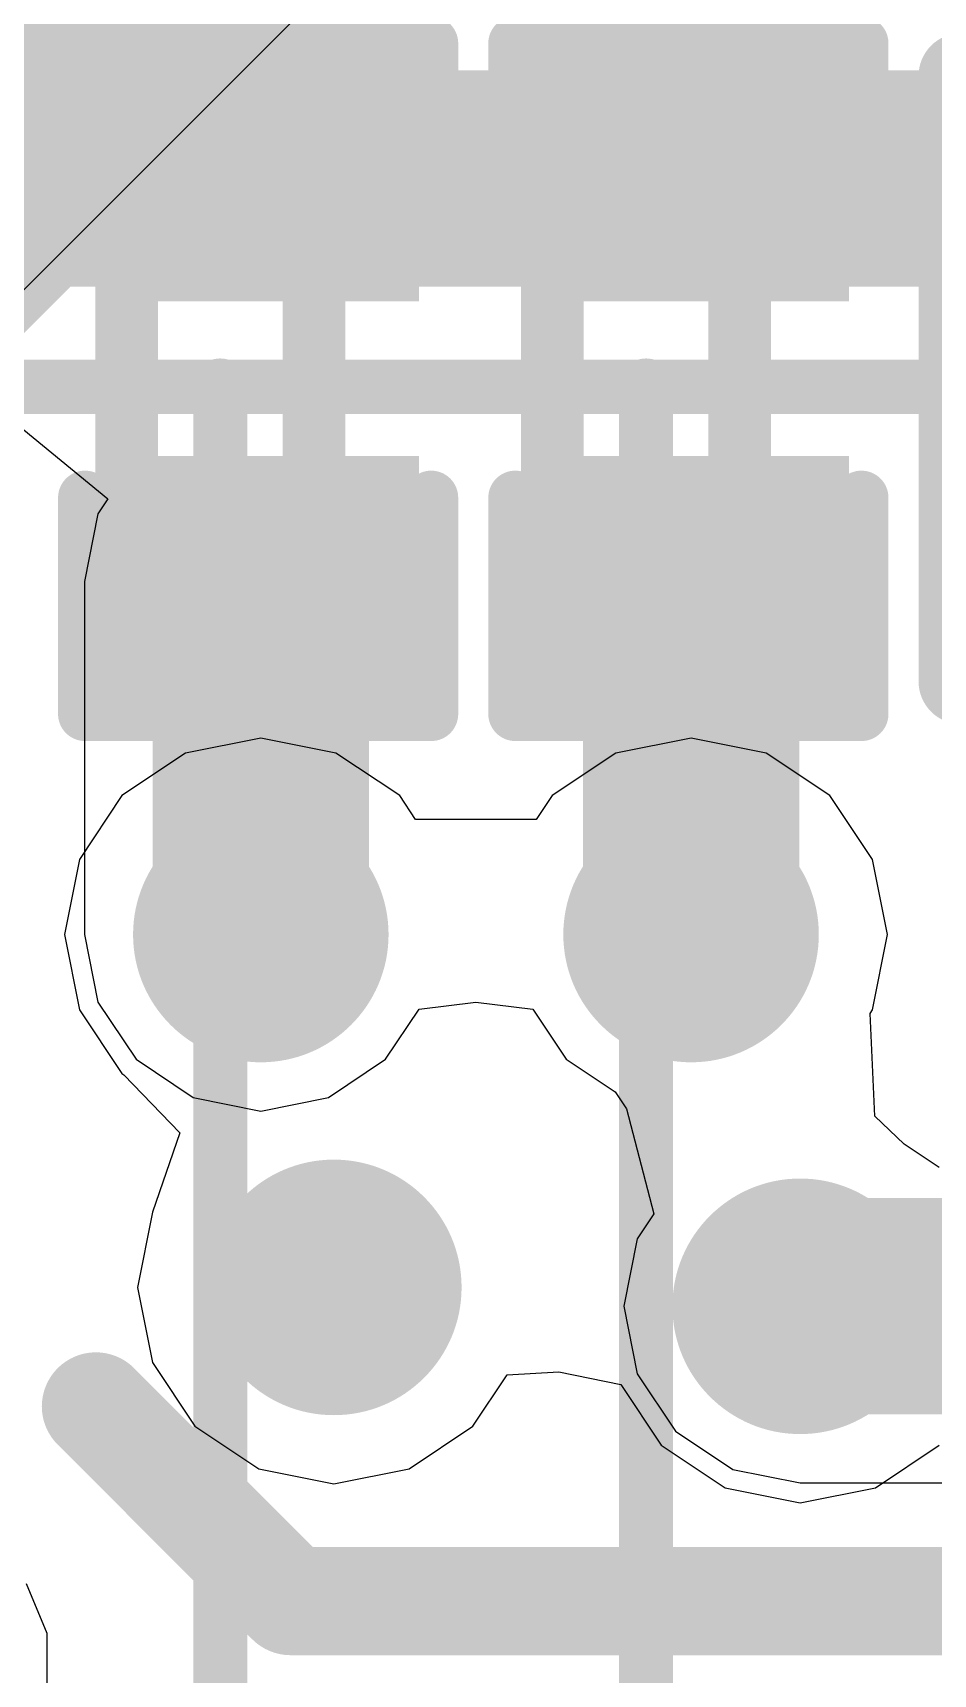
# Model space of a CAD drawing. Header units: millimetres. Extents: x -16 to 330, y -45 to 150.
# Drawn here: x 88.066 to 90.18, y 62.236 to 66.09 of the extents above; entities that cross this region are included whole.
import ezdxf

# ---------------------------------------------------------------- set-up
doc = ezdxf.new("R2010")
doc.units = ezdxf.units.MM
for name, color, linetype in [('BottomLayer', 5, 'Continuous'), ('BottomSolder', 6, 'Continuous'), ('DrillDrawing', 1, 'Continuous'), ('Mechanical13', 56, 'Continuous'), ('MidLayer1', 16, 'Continuous'), ('MidLayer2', 76, 'Continuous'), ('TopLayer', 1, 'Continuous'), ('TopOverlay', 2, 'Continuous'), ('TopPaste', 8, 'Continuous'), ('TopSolder', 216, 'Continuous'), ('ViaHoleLayer', 16, 'Continuous')]:
    doc.layers.add(name, color=color, linetype=linetype)

# ---------------------------------------------------------------- blocks, each defined once
blk = doc.blocks.new('C___0402_51')
at = {"layer": 'TopLayer'}
for points in [[(-0.6985, -0.3175), (-0.6985, 0.3175), (-0.2413, 0.3175), (-0.2413, -0.3175)], [(0.2413, -0.3175), (0.2413, 0.3175), (0.6985, 0.3175), (0.6985, -0.3175)]]:
    blk.add_hatch(color=1, dxfattribs=at).paths.add_polyline_path(points)
at = {"layer": 'TopPaste'}
for points in [[(-0.6985, -0.3175), (-0.6985, 0.3175), (-0.2413, 0.3175), (-0.2413, -0.3175)], [(0.2413, -0.3175), (0.2413, 0.3175), (0.6985, 0.3175), (0.6985, -0.3175)]]:
    blk.add_hatch(color=8, dxfattribs=at).paths.add_polyline_path(points)
at = {"layer": 'TopSolder'}
for points in [[(-0.7585, -0.3775), (-0.7585, 0.3775), (-0.1813, 0.3775), (-0.1813, -0.3775)], [(0.1813, -0.3775), (0.1813, 0.3775), (0.7585, 0.3775), (0.7585, -0.3775)]]:
    blk.add_hatch(color=216, dxfattribs=at).paths.add_polyline_path(points)
at = {"layer": 'TopOverlay', "const_width": 0.127}
for points in [[(-0.7874, 0.4064), (-0.2794, 0.4064)], [(-0.7874, 0.4064), (-0.7874, -0.4064)], [(0.2794, 0.4064), (0.7874, 0.4064)], [(0.7874, 0.4064), (0.7874, -0.4064)], [(-0.7874, -0.4064), (-0.2794, -0.4064)], [(0.2794, -0.4064), (0.7874, -0.4064)]]:
    blk.add_lwpolyline(points, dxfattribs=at)
at = {"layer": 'TopOverlay', "const_width": 0.0635}
for points in [[(-0.8191, 0.4064, 1), (-0.7556, 0.4064, 1)], [(-0.8191, 0.4064, 1), (-0.7556, 0.4064, 1)], [(-0.3111, 0.4064, 1), (-0.2477, 0.4064, 1)], [(0.2477, 0.4064, 1), (0.3111, 0.4064, 1)], [(0.7556, 0.4064, 1), (0.8191, 0.4064, 1)], [(0.7556, 0.4064, 1), (0.8191, 0.4064, 1)], [(-0.8191, -0.4064, 1), (-0.7556, -0.4064, 1)], [(-0.8191, -0.4064, 1), (-0.7556, -0.4064, 1)], [(-0.3111, -0.4064, 1), (-0.2477, -0.4064, 1)], [(0.2477, -0.4064, 1), (0.3111, -0.4064, 1)], [(0.7556, -0.4064, 1), (0.8191, -0.4064, 1)], [(0.7556, -0.4064, 1), (0.8191, -0.4064, 1)]]:
    blk.add_lwpolyline(points, format="xyb", close=True, dxfattribs=at)
blk = doc.blocks.new('IND_0402_151')
at = {"layer": 'TopLayer'}
for points in [[(-0.55, 0.3), (-0.15, 0.3), (-0.15, -0.3), (-0.55, -0.3)], [(0.15, 0.3), (0.55, 0.3), (0.55, -0.3), (0.15, -0.3)]]:
    blk.add_hatch(color=1, dxfattribs=at).paths.add_polyline_path(points)
at = {"layer": 'TopPaste'}
for points in [[(-0.55, 0.3), (-0.15, 0.3), (-0.15, -0.3), (-0.55, -0.3)], [(0.15, 0.3), (0.55, 0.3), (0.55, -0.3), (0.15, -0.3)]]:
    blk.add_hatch(color=8, dxfattribs=at).paths.add_polyline_path(points)
at = {"layer": 'TopSolder'}
for points in [[(-0.55, 0.3), (-0.15, 0.3), (-0.15, -0.3), (-0.55, -0.3)], [(0.15, 0.3), (0.55, 0.3), (0.55, -0.3), (0.15, -0.3)]]:
    blk.add_hatch(color=216, dxfattribs=at).paths.add_polyline_path(points)
at = {"layer": 'TopOverlay', "const_width": 0.2}
for points in [[(-0.7112, 0.4572), (-0.7112, -0.4572)], [(-0.7112, 0.4572), (-0.3048, 0.4572)], [(-0.3048, 0.4572), (0.7112, 0.4572)], [(0.7112, 0.4572), (0.7112, -0.4572)], [(-0.7112, -0.4572), (-0.3048, -0.4572)], [(-0.3048, -0.4572), (0.7112, -0.4572)]]:
    blk.add_lwpolyline(points, dxfattribs=at)
at = {"layer": 'TopOverlay', "const_width": 0.1}
for points in [[(-0.7612, 0.4572, 1), (-0.6612, 0.4572, 1)], [(-0.7612, 0.4572, 1), (-0.6612, 0.4572, 1)], [(-0.3548, 0.4572, 1), (-0.2548, 0.4572, 1)], [(-0.3548, 0.4572, 1), (-0.2548, 0.4572, 1)], [(0.6612, 0.4572, 1), (0.7612, 0.4572, 1)], [(0.6612, 0.4572, 1), (0.7612, 0.4572, 1)], [(-0.7612, -0.4572, 1), (-0.6612, -0.4572, 1)], [(-0.7612, -0.4572, 1), (-0.6612, -0.4572, 1)], [(-0.3548, -0.4572, 1), (-0.2548, -0.4572, 1)], [(-0.3548, -0.4572, 1), (-0.2548, -0.4572, 1)], [(0.6612, -0.4572, 1), (0.7612, -0.4572, 1)], [(0.6612, -0.4572, 1), (0.7612, -0.4572, 1)]]:
    blk.add_lwpolyline(points, format="xyb", close=True, dxfattribs=at)
blk = doc.blocks.new('C___0402_175')
at = {"layer": 'TopLayer'}
for points in [[(-0.6985, -0.3175), (-0.6985, 0.3175), (-0.2413, 0.3175), (-0.2413, -0.3175)], [(0.2413, -0.3175), (0.2413, 0.3175), (0.6985, 0.3175), (0.6985, -0.3175)]]:
    blk.add_hatch(color=1, dxfattribs=at).paths.add_polyline_path(points)
at = {"layer": 'TopPaste'}
for points in [[(-0.6985, -0.3175), (-0.6985, 0.3175), (-0.2413, 0.3175), (-0.2413, -0.3175)], [(0.2413, -0.3175), (0.2413, 0.3175), (0.6985, 0.3175), (0.6985, -0.3175)]]:
    blk.add_hatch(color=8, dxfattribs=at).paths.add_polyline_path(points)
at = {"layer": 'TopSolder'}
for points in [[(-0.7585, -0.3775), (-0.7585, 0.3775), (-0.1813, 0.3775), (-0.1813, -0.3775)], [(0.1813, -0.3775), (0.1813, 0.3775), (0.7585, 0.3775), (0.7585, -0.3775)]]:
    blk.add_hatch(color=216, dxfattribs=at).paths.add_polyline_path(points)
at = {"layer": 'TopOverlay', "const_width": 0.127}
for points in [[(-0.7874, -0.4064), (-0.7874, 0.4064)], [(-0.2794, 0.4064), (-0.7874, 0.4064)], [(0.7874, 0.4064), (0.2794, 0.4064)], [(0.7874, -0.4064), (0.7874, 0.4064)], [(-0.2794, -0.4064), (-0.7874, -0.4064)], [(0.7874, -0.4064), (0.2794, -0.4064)]]:
    blk.add_lwpolyline(points, dxfattribs=at)
at = {"layer": 'TopOverlay', "const_width": 0.0635}
for points in [[(-0.8191, 0.4064, 1), (-0.7556, 0.4064, 1)], [(-0.8191, 0.4064, 1), (-0.7556, 0.4064, 1)], [(-0.3111, 0.4064, 1), (-0.2477, 0.4064, 1)], [(0.2477, 0.4064, 1), (0.3111, 0.4064, 1)], [(0.7556, 0.4064, 1), (0.8191, 0.4064, 1)], [(0.7556, 0.4064, 1), (0.8191, 0.4064, 1)], [(-0.8191, -0.4064, 1), (-0.7556, -0.4064, 1)], [(-0.8191, -0.4064, 1), (-0.7556, -0.4064, 1)], [(-0.3111, -0.4064, 1), (-0.2477, -0.4064, 1)], [(0.2477, -0.4064, 1), (0.3111, -0.4064, 1)], [(0.7556, -0.4064, 1), (0.8191, -0.4064, 1)], [(0.7556, -0.4064, 1), (0.8191, -0.4064, 1)]]:
    blk.add_lwpolyline(points, format="xyb", close=True, dxfattribs=at)

msp = doc.modelspace()

# ---------------------------------------------------------------- hatches: boundary and pattern name
at = {"layer": 'BottomLayer'}
h = msp.add_hatch(color=5, dxfattribs=at)
edge = h.paths.add_edge_path()
edge.add_arc((88.6015, 63.9729), 0.3, 0, 360)
h = msp.add_hatch(color=5, dxfattribs=at)
edge = h.paths.add_edge_path()
edge.add_arc((89.6119, 63.9729), 0.3, 0, 360)
h = msp.add_hatch(color=5, dxfattribs=at)
edge = h.paths.add_edge_path()
edge.add_arc((88.773, 63.1444), 0.3, 0, 360)
h = msp.add_hatch(color=5, dxfattribs=at)
edge = h.paths.add_edge_path()
edge.add_arc((89.8681, 63.1), 0.3, 0, 360)
at = {"layer": 'BottomSolder'}
h = msp.add_hatch(color=6, dxfattribs=at)
edge = h.paths.add_edge_path()
edge.add_arc((88.6015, 63.9729), 0.15, 0, 360)
h = msp.add_hatch(color=6, dxfattribs=at)
edge = h.paths.add_edge_path()
edge.add_arc((89.6119, 63.9729), 0.15, 0, 360)
h = msp.add_hatch(color=6, dxfattribs=at)
edge = h.paths.add_edge_path()
edge.add_arc((88.773, 63.1444), 0.15, 0, 360)
h = msp.add_hatch(color=6, dxfattribs=at)
edge = h.paths.add_edge_path()
edge.add_arc((89.8681, 63.1), 0.15, 0, 360)
at = {"layer": 'MidLayer1'}
h = msp.add_hatch(color=16, dxfattribs=at)
edge = h.paths.add_edge_path()
edge.add_arc((88.6015, 63.9729), 0.3, 0, 360)
h = msp.add_hatch(color=16, dxfattribs=at)
edge = h.paths.add_edge_path()
edge.add_arc((89.6119, 63.9729), 0.3, 0, 360)
h = msp.add_hatch(color=16, dxfattribs=at)
edge = h.paths.add_edge_path()
edge.add_arc((88.773, 63.1444), 0.3, 0, 360)
h = msp.add_hatch(color=16, dxfattribs=at)
edge = h.paths.add_edge_path()
edge.add_arc((89.8681, 63.1), 0.3, 0, 360)
at = {"layer": 'MidLayer2'}
h = msp.add_hatch(color=76, dxfattribs=at)
edge = h.paths.add_edge_path()
edge.add_arc((88.6015, 63.9729), 0.3, 0, 360)
h = msp.add_hatch(color=76, dxfattribs=at)
edge = h.paths.add_edge_path()
edge.add_arc((89.6119, 63.9729), 0.3, 0, 360)
h = msp.add_hatch(color=76, dxfattribs=at)
edge = h.paths.add_edge_path()
edge.add_arc((88.773, 63.1444), 0.3, 0, 360)
h = msp.add_hatch(color=76, dxfattribs=at)
edge = h.paths.add_edge_path()
edge.add_arc((89.8681, 63.1), 0.3, 0, 360)
at = {"layer": 'TopLayer'}
h = msp.add_hatch(color=1, dxfattribs=at)
edge = h.paths.add_edge_path()
edge.add_arc((88.6015, 63.9729), 0.3, 0, 360)
h = msp.add_hatch(color=1, dxfattribs=at)
edge = h.paths.add_edge_path()
edge.add_arc((89.6119, 63.9729), 0.3, 0, 360)
h = msp.add_hatch(color=1, dxfattribs=at)
edge = h.paths.add_edge_path()
edge.add_arc((88.773, 63.1444), 0.3, 0, 360)
h = msp.add_hatch(color=1, dxfattribs=at)
edge = h.paths.add_edge_path()
edge.add_arc((89.8681, 63.1), 0.3, 0, 360)
at = {"layer": 'TopSolder'}
h = msp.add_hatch(color=216, dxfattribs=at)
edge = h.paths.add_edge_path()
edge.add_arc((88.6015, 63.9729), 0.15, 0, 360)
h = msp.add_hatch(color=216, dxfattribs=at)
edge = h.paths.add_edge_path()
edge.add_arc((89.6119, 63.9729), 0.15, 0, 360)
h = msp.add_hatch(color=216, dxfattribs=at)
edge = h.paths.add_edge_path()
edge.add_arc((88.773, 63.1444), 0.15, 0, 360)
h = msp.add_hatch(color=216, dxfattribs=at)
edge = h.paths.add_edge_path()
edge.add_arc((89.8681, 63.1), 0.15, 0, 360)
at = {"layer": 'ViaHoleLayer'}
h = msp.add_hatch(color=16, dxfattribs=at)
edge = h.paths.add_edge_path()
edge.add_arc((88.6015, 63.9729), 0.15, 0, 360)
h = msp.add_hatch(color=16, dxfattribs=at)
edge = h.paths.add_edge_path()
edge.add_arc((89.6119, 63.9729), 0.15, 0, 360)
h = msp.add_hatch(color=16, dxfattribs=at)
edge = h.paths.add_edge_path()
edge.add_arc((88.773, 63.1444), 0.15, 0, 360)
h = msp.add_hatch(color=16, dxfattribs=at)
edge = h.paths.add_edge_path()
edge.add_arc((89.8681, 63.1), 0.15, 0, 360)

# ---------------------------------------------------------------- linework, layer by layer
at = {"layer": 'DrillDrawing', "const_width": 0.0508}
for points in [[(88.3475, 63.9729), (88.6015, 64.2269)], [(88.6015, 64.2269), (88.8555, 63.9729)], [(89.3579, 63.9729), (89.6119, 64.2269)], [(89.6119, 64.2269), (89.8659, 63.9729)], [(88.3475, 63.9729), (88.6015, 63.7189)], [(88.6015, 63.7189), (88.8555, 63.9729)], [(89.3579, 63.9729), (89.6119, 63.7189)], [(89.6119, 63.7189), (89.8659, 63.9729)], [(88.519, 63.1444), (88.773, 63.3984)], [(88.773, 63.3984), (89.027, 63.1444)], [(89.6141, 63.1), (89.8681, 63.354)], [(89.8681, 63.354), (90.1221, 63.1)], [(88.519, 63.1444), (88.773, 62.8904)], [(88.773, 62.8904), (89.027, 63.1444)], [(89.6141, 63.1), (89.8681, 62.846)], [(89.8681, 62.846), (90.1221, 63.1)]]:
    msp.add_lwpolyline(points, dxfattribs=at)
at = {"layer": 'DrillDrawing', "const_width": 0.0254}
for points in [[(88.5888, 64.2269, 1), (88.6142, 64.2269, 1)], [(88.5888, 64.2269, 1), (88.6142, 64.2269, 1)], [(89.5992, 64.2269, 1), (89.6246, 64.2269, 1)], [(89.5992, 64.2269, 1), (89.6246, 64.2269, 1)], [(88.3348, 63.9729, 1), (88.3602, 63.9729, 1)], [(88.3348, 63.9729, 1), (88.3602, 63.9729, 1)], [(88.8428, 63.9729, 1), (88.8682, 63.9729, 1)], [(88.8428, 63.9729, 1), (88.8682, 63.9729, 1)], [(89.3452, 63.9729, 1), (89.3706, 63.9729, 1)], [(89.3452, 63.9729, 1), (89.3706, 63.9729, 1)], [(89.8532, 63.9729, 1), (89.8786, 63.9729, 1)], [(89.8532, 63.9729, 1), (89.8786, 63.9729, 1)], [(88.5888, 63.7189, 1), (88.6142, 63.7189, 1)], [(88.5888, 63.7189, 1), (88.6142, 63.7189, 1)], [(89.5992, 63.7189, 1), (89.6246, 63.7189, 1)], [(89.5992, 63.7189, 1), (89.6246, 63.7189, 1)], [(88.7603, 63.3984, 1), (88.7857, 63.3984, 1)], [(88.7603, 63.3984, 1), (88.7857, 63.3984, 1)], [(89.8554, 63.354, 1), (89.8808, 63.354, 1)], [(89.8554, 63.354, 1), (89.8808, 63.354, 1)], [(88.5063, 63.1444, 1), (88.5317, 63.1444, 1)], [(88.5063, 63.1444, 1), (88.5317, 63.1444, 1)], [(89.0143, 63.1444, 1), (89.0397, 63.1444, 1)], [(89.0143, 63.1444, 1), (89.0397, 63.1444, 1)], [(89.6014, 63.1, 1), (89.6268, 63.1, 1)], [(89.6014, 63.1, 1), (89.6268, 63.1, 1)], [(90.1094, 63.1, 1), (90.1348, 63.1, 1)], [(90.1094, 63.1, 1), (90.1348, 63.1, 1)], [(88.7603, 62.8904, 1), (88.7857, 62.8904, 1)], [(88.7603, 62.8904, 1), (88.7857, 62.8904, 1)], [(89.8554, 62.846, 1), (89.8808, 62.846, 1)], [(89.8554, 62.846, 1), (89.8808, 62.846, 1)]]:
    msp.add_lwpolyline(points, format="xyb", close=True, dxfattribs=at)
at = {"layer": 'Mechanical13', "const_width": 0.127}
for points in [[(88.2562, 65.7588), (88.2762, 65.7588)], [(88.2562, 65.5588), (88.2562, 65.7588)], [(88.2762, 65.7588), (88.7362, 65.7588)], [(88.2762, 64.7588), (88.2762, 65.7588)], [(88.7362, 65.7588), (88.7562, 65.7588)], [(88.7362, 64.7588), (88.7362, 65.7588)], [(88.7562, 65.5588), (88.7562, 65.7588)], [(89.2562, 65.7588), (89.2762, 65.7588)], [(89.2562, 65.5588), (89.2562, 65.7588)], [(89.2762, 65.7588), (89.7362, 65.7588)], [(89.2762, 64.7588), (89.2762, 65.7588)], [(89.7362, 65.7588), (89.7562, 65.7588)], [(89.7362, 64.7588), (89.7362, 65.7588)], [(89.7562, 65.5588), (89.7562, 65.7588)], [(88.2562, 65.5588), (88.2762, 65.5588)], [(88.2762, 65.5588), (88.7362, 65.5588)], [(88.2962, 64.9588), (88.2962, 65.5588)], [(88.7162, 64.9588), (88.7162, 65.5588)], [(88.7362, 65.5588), (88.7562, 65.5588)], [(89.2562, 65.5588), (89.2762, 65.5588)], [(89.2762, 65.5588), (89.7362, 65.5588)], [(89.2962, 64.9588), (89.2962, 65.5588)], [(89.7162, 64.9588), (89.7162, 65.5588)], [(89.7362, 65.5588), (89.7562, 65.5588)], [(82.5615, 65.2588), (90.5062, 65.2588)], [(82.5615, 65.2588), (90.5062, 65.2588)], [(83.5615, 65.2588), (91.5062, 65.2588)], [(83.5615, 65.2588), (91.5062, 65.2588)], [(88.5062, 65.2588), (96.451, 65.2588)], [(88.5062, 65.2588), (96.451, 65.2588)], [(88.5062, 61.2864), (88.5062, 65.2588)], [(88.5062, 61.2864), (88.5062, 65.2588)], [(89.5062, 65.2588), (97.451, 65.2588)], [(89.5062, 65.2588), (97.451, 65.2588)], [(89.5062, 61.2864), (89.5062, 65.2588)], [(89.5062, 61.2864), (89.5062, 65.2588)], [(88.2562, 64.9588), (88.2762, 64.9588)], [(88.2562, 64.7588), (88.2562, 64.9588)], [(88.2762, 64.9588), (88.7362, 64.9588)], [(88.7362, 64.9588), (88.7562, 64.9588)], [(88.7562, 64.7588), (88.7562, 64.9588)], [(89.2562, 64.9588), (89.2762, 64.9588)], [(89.2562, 64.7588), (89.2562, 64.9588)], [(89.2762, 64.9588), (89.7362, 64.9588)], [(89.7362, 64.9588), (89.7562, 64.9588)], [(89.7562, 64.7588), (89.7562, 64.9588)], [(88.2562, 64.7588), (88.2762, 64.7588)], [(88.2762, 64.7588), (88.7362, 64.7588)], [(88.7362, 64.7588), (88.7562, 64.7588)], [(89.2562, 64.7588), (89.2762, 64.7588)], [(89.2762, 64.7588), (89.7362, 64.7588)], [(89.7362, 64.7588), (89.7562, 64.7588)]]:
    msp.add_lwpolyline(points, dxfattribs=at)
at = {"layer": 'Mechanical13'}
for points, const_width in [([(88.2245, 65.7588, 1), (88.288, 65.7588, 1)], 0.0635), ([(88.2245, 65.7588, 1), (88.288, 65.7588, 1)], 0.0635), ([(88.2445, 65.7588, 1), (88.308, 65.7588, 1)], 0.0635), ([(88.2445, 65.7588, 1), (88.308, 65.7588, 1)], 0.0635), ([(88.2445, 65.7588, 1), (88.308, 65.7588, 1)], 0.0635), ([(88.7045, 65.7588, 1), (88.768, 65.7588, 1)], 0.0635), ([(88.7045, 65.7588, 1), (88.768, 65.7588, 1)], 0.0635), ([(88.7045, 65.7588, 1), (88.768, 65.7588, 1)], 0.0635), ([(88.7245, 65.7588, 1), (88.788, 65.7588, 1)], 0.0635), ([(88.7245, 65.7588, 1), (88.788, 65.7588, 1)], 0.0635), ([(89.2245, 65.7588, 1), (89.288, 65.7588, 1)], 0.0635), ([(89.2245, 65.7588, 1), (89.288, 65.7588, 1)], 0.0635), ([(89.2445, 65.7588, 1), (89.308, 65.7588, 1)], 0.0635), ([(89.2445, 65.7588, 1), (89.308, 65.7588, 1)], 0.0635), ([(89.2445, 65.7588, 1), (89.308, 65.7588, 1)], 0.0635), ([(89.7045, 65.7588, 1), (89.768, 65.7588, 1)], 0.0635), ([(89.7045, 65.7588, 1), (89.768, 65.7588, 1)], 0.0635), ([(89.7045, 65.7588, 1), (89.768, 65.7588, 1)], 0.0635), ([(89.7245, 65.7588, 1), (89.788, 65.7588, 1)], 0.0635), ([(89.7245, 65.7588, 1), (89.788, 65.7588, 1)], 0.0635), ([(88.2245, 65.5588, 1), (88.288, 65.5588, 1)], 0.0635), ([(88.2245, 65.5588, 1), (88.288, 65.5588, 1)], 0.0635), ([(88.2445, 65.5588, 1), (88.308, 65.5588, 1)], 0.0635), ([(88.2445, 65.5588, 1), (88.308, 65.5588, 1)], 0.0635), ([(88.2645, 65.5588, 1), (88.328, 65.5588, 1)], 0.0635), ([(88.6845, 65.5588, 1), (88.748, 65.5588, 1)], 0.0635), ([(88.7045, 65.5588, 1), (88.768, 65.5588, 1)], 0.0635), ([(88.7045, 65.5588, 1), (88.768, 65.5588, 1)], 0.0635), ([(88.7245, 65.5588, 1), (88.788, 65.5588, 1)], 0.0635), ([(88.7245, 65.5588, 1), (88.788, 65.5588, 1)], 0.0635), ([(89.2245, 65.5588, 1), (89.288, 65.5588, 1)], 0.0635), ([(89.2245, 65.5588, 1), (89.288, 65.5588, 1)], 0.0635), ([(89.2445, 65.5588, 1), (89.308, 65.5588, 1)], 0.0635), ([(89.2445, 65.5588, 1), (89.308, 65.5588, 1)], 0.0635), ([(89.2645, 65.5588, 1), (89.328, 65.5588, 1)], 0.0635), ([(89.6845, 65.5588, 1), (89.748, 65.5588, 1)], 0.0635), ([(89.7045, 65.5588, 1), (89.768, 65.5588, 1)], 0.0635), ([(89.7045, 65.5588, 1), (89.768, 65.5588, 1)], 0.0635), ([(89.7245, 65.5588, 1), (89.788, 65.5588, 1)], 0.0635), ([(89.7245, 65.5588, 1), (89.788, 65.5588, 1)], 0.0635), ([(88.5094, 65.2588, 1), (88.5031, 65.2588, 1)], 0.127), ([(88.5094, 65.2588, 1), (88.5031, 65.2588, 1)], 0.127), ([(88.4713, 65.2588, 1), (88.5348, 65.2588, 1)], 0.0635), ([(88.4713, 65.2588, 1), (88.5348, 65.2588, 1)], 0.0635), ([(88.4745, 65.2588, 1), (88.538, 65.2588, 1)], 0.0635), ([(88.4745, 65.2588, 1), (88.538, 65.2588, 1)], 0.0635), ([(88.4745, 65.2588, 1), (88.538, 65.2588, 1)], 0.0635), ([(88.4745, 65.2588, 1), (88.538, 65.2588, 1)], 0.0635), ([(88.4777, 65.2588, 1), (88.5412, 65.2588, 1)], 0.0635), ([(88.4777, 65.2588, 1), (88.5412, 65.2588, 1)], 0.0635), ([(89.5094, 65.2588, 1), (89.5031, 65.2588, 1)], 0.127), ([(89.5094, 65.2588, 1), (89.5031, 65.2588, 1)], 0.127), ([(89.4713, 65.2588, 1), (89.5348, 65.2588, 1)], 0.0635), ([(89.4713, 65.2588, 1), (89.5348, 65.2588, 1)], 0.0635), ([(89.4745, 65.2588, 1), (89.538, 65.2588, 1)], 0.0635), ([(89.4745, 65.2588, 1), (89.538, 65.2588, 1)], 0.0635), ([(89.4745, 65.2588, 1), (89.538, 65.2588, 1)], 0.0635), ([(89.4745, 65.2588, 1), (89.538, 65.2588, 1)], 0.0635), ([(89.4777, 65.2588, 1), (89.5412, 65.2588, 1)], 0.0635), ([(89.4777, 65.2588, 1), (89.5412, 65.2588, 1)], 0.0635), ([(88.2245, 64.9588, 1), (88.288, 64.9588, 1)], 0.0635), ([(88.2245, 64.9588, 1), (88.288, 64.9588, 1)], 0.0635), ([(88.2445, 64.9588, 1), (88.308, 64.9588, 1)], 0.0635), ([(88.2445, 64.9588, 1), (88.308, 64.9588, 1)], 0.0635), ([(88.2645, 64.9588, 1), (88.328, 64.9588, 1)], 0.0635), ([(88.6845, 64.9588, 1), (88.748, 64.9588, 1)], 0.0635), ([(88.7045, 64.9588, 1), (88.768, 64.9588, 1)], 0.0635), ([(88.7045, 64.9588, 1), (88.768, 64.9588, 1)], 0.0635), ([(88.7245, 64.9588, 1), (88.788, 64.9588, 1)], 0.0635), ([(88.7245, 64.9588, 1), (88.788, 64.9588, 1)], 0.0635), ([(89.2245, 64.9588, 1), (89.288, 64.9588, 1)], 0.0635), ([(89.2245, 64.9588, 1), (89.288, 64.9588, 1)], 0.0635), ([(89.2445, 64.9588, 1), (89.308, 64.9588, 1)], 0.0635), ([(89.2445, 64.9588, 1), (89.308, 64.9588, 1)], 0.0635), ([(89.2645, 64.9588, 1), (89.328, 64.9588, 1)], 0.0635), ([(89.6845, 64.9588, 1), (89.748, 64.9588, 1)], 0.0635), ([(89.7045, 64.9588, 1), (89.768, 64.9588, 1)], 0.0635), ([(89.7045, 64.9588, 1), (89.768, 64.9588, 1)], 0.0635), ([(89.7245, 64.9588, 1), (89.788, 64.9588, 1)], 0.0635), ([(89.7245, 64.9588, 1), (89.788, 64.9588, 1)], 0.0635), ([(88.2245, 64.7588, 1), (88.288, 64.7588, 1)], 0.0635), ([(88.2245, 64.7588, 1), (88.288, 64.7588, 1)], 0.0635), ([(88.2445, 64.7588, 1), (88.308, 64.7588, 1)], 0.0635), ([(88.2445, 64.7588, 1), (88.308, 64.7588, 1)], 0.0635), ([(88.2445, 64.7588, 1), (88.308, 64.7588, 1)], 0.0635), ([(88.7045, 64.7588, 1), (88.768, 64.7588, 1)], 0.0635), ([(88.7045, 64.7588, 1), (88.768, 64.7588, 1)], 0.0635), ([(88.7045, 64.7588, 1), (88.768, 64.7588, 1)], 0.0635), ([(88.7245, 64.7588, 1), (88.788, 64.7588, 1)], 0.0635), ([(88.7245, 64.7588, 1), (88.788, 64.7588, 1)], 0.0635), ([(89.2245, 64.7588, 1), (89.288, 64.7588, 1)], 0.0635), ([(89.2245, 64.7588, 1), (89.288, 64.7588, 1)], 0.0635), ([(89.2445, 64.7588, 1), (89.308, 64.7588, 1)], 0.0635), ([(89.2445, 64.7588, 1), (89.308, 64.7588, 1)], 0.0635), ([(89.2445, 64.7588, 1), (89.308, 64.7588, 1)], 0.0635), ([(89.7045, 64.7588, 1), (89.768, 64.7588, 1)], 0.0635), ([(89.7045, 64.7588, 1), (89.768, 64.7588, 1)], 0.0635), ([(89.7045, 64.7588, 1), (89.768, 64.7588, 1)], 0.0635), ([(89.7245, 64.7588, 1), (89.788, 64.7588, 1)], 0.0635), ([(89.7245, 64.7588, 1), (89.788, 64.7588, 1)], 0.0635)]:
    msp.add_lwpolyline(points, format="xyb", close=True, dxfattribs=dict(at, const_width=const_width))
at = {"layer": 'MidLayer1'}
for p, q in [((88.425, 64.399), (88.2753, 64.299)), ((88.6015, 64.4341), (88.425, 64.399)), ((88.778, 64.399), (88.6015, 64.4341)), ((88.9276, 64.299), (88.778, 64.399)), ((89.4354, 64.399), (89.2858, 64.299)), ((89.6119, 64.4341), (89.4354, 64.399)), ((89.7885, 64.399), (89.6119, 64.4341)), ((89.9381, 64.299), (89.7885, 64.399)), ((88.2753, 64.299), (88.1753, 64.1494)), ((88.9651, 64.2429), (88.9276, 64.299)), ((89.2858, 64.299), (89.2483, 64.2429)), ((90.0381, 64.1494), (89.9381, 64.299)), ((89.2483, 64.2429), (88.9651, 64.2429)), ((88.1753, 64.1494), (88.1402, 63.9729)), ((90.0732, 63.9729), (90.0381, 64.1494)), ((88.1402, 63.9729), (88.1753, 63.7963)), ((90.0381, 63.7963), (90.0732, 63.9729)), ((88.1753, 63.7963), (88.2753, 63.6467)), ((90.0322, 63.7876), (90.0381, 63.7963)), ((90.0437, 63.5462), (90.0322, 63.7876)), ((88.2753, 63.6467), (88.2801, 63.6435)), ((88.2801, 63.6435), (88.4114, 63.5074)), ((90.1124, 63.4809), (90.0437, 63.5462)), ((88.4114, 63.5074), (88.3468, 63.3209)), ((90.1943, 63.4262), (90.1124, 63.4809)), ((88.3468, 63.3209), (88.3117, 63.1444)), ((88.3117, 63.1444), (88.3468, 62.9679)), ((88.3468, 62.9679), (88.4468, 62.8182)), ((89.0991, 62.8182), (89.1799, 62.9391)), ((89.1799, 62.9391), (89.3016, 62.9465)), ((89.3016, 62.9465), (89.4468, 62.9162)), ((89.4468, 62.9162), (89.542, 62.7738)), ((88.4468, 62.8182), (88.5965, 62.7183)), ((88.9495, 62.7183), (89.0991, 62.8182)), ((89.542, 62.7738), (89.6916, 62.6739)), ((90.0447, 62.6739), (90.1943, 62.7738)), ((88.5965, 62.7183), (88.773, 62.6831)), ((88.773, 62.6831), (88.9495, 62.7183)), ((89.6916, 62.6739), (89.8681, 62.6387)), ((89.8681, 62.6387), (90.0447, 62.6739))]:
    msp.add_line(p, q, dxfattribs=at)
at = {"layer": 'MidLayer2'}
msp.add_line((84.3296, 61.7715), (92.9839, 70.4258), dxfattribs=at)
at = {"layer": 'MidLayer2', "const_width": 0.5588}
msp.add_lwpolyline([(83.7811, 61.8456), (92.8015, 70.866)], dxfattribs=at)
at = {"layer": 'TopLayer'}
for p, q in [((88.0453, 65.1582), (88.2426, 64.9962)), ((88.2426, 64.9962), (88.2187, 64.9604)), ((88.2187, 64.9604), (88.1871, 64.8018)), ((88.1871, 64.8018), (88.1871, 63.9729)), ((88.1871, 63.9729), (88.2187, 63.8143)), ((88.2187, 63.8143), (88.3085, 63.6799)), ((88.8945, 63.6799), (88.9734, 63.7979)), ((88.9734, 63.7979), (89.1067, 63.8139)), ((89.1067, 63.8139), (89.24, 63.7979)), ((89.24, 63.7979), (89.3189, 63.6799)), ((88.3085, 63.6799), (88.4429, 63.59)), ((88.7601, 63.59), (88.8945, 63.6799)), ((89.3189, 63.6799), (89.4335, 63.6033)), ((88.4429, 63.59), (88.6015, 63.5585)), ((88.6015, 63.5585), (88.7601, 63.59)), ((89.4335, 63.6033), (89.4602, 63.5636)), ((89.4602, 63.5636), (89.5243, 63.3169)), ((89.5243, 63.3169), (89.4853, 63.2586)), ((89.4853, 63.2586), (89.4538, 63.1)), ((89.4538, 63.1), (89.4853, 62.9414)), ((89.4853, 62.9414), (89.5751, 62.807)), ((89.5751, 62.807), (89.7096, 62.7172)), ((89.7096, 62.7172), (89.8681, 62.6856)), ((89.8681, 62.6856), (90.6971, 62.6856)), ((88.0997, 62.3316), (88.0514, 62.4483)), ((88.0997, 60.7568), (88.0997, 62.3316))]:
    msp.add_line(p, q, dxfattribs=at)
at = {"layer": 'TopLayer', "const_width": 0.508}
for points in [[(88.5952, 65.7479), (88.5952, 66.5226)], [(87.5506, 65.2494), (88.0491, 65.7479)], [(88.0491, 65.7479), (88.5952, 65.7479)], [(88.5952, 65.7479), (89.6056, 65.7479)], [(89.6056, 65.7479), (90.5915, 65.7479)], [(88.6015, 63.9729), (88.6015, 64.8018)], [(89.6119, 63.9729), (89.6119, 64.8018)], [(89.8681, 63.1), (90.6971, 63.1)]]:
    msp.add_lwpolyline(points, dxfattribs=at)
at = {"layer": 'TopLayer', "const_width": 0.254}
for points in [[(87.9221, 65.7479, 1), (88.1761, 65.7479, 1)], [(87.9221, 65.7479, 1), (88.1761, 65.7479, 1)], [(88.4682, 65.7479, 1), (88.7222, 65.7479, 1)], [(88.4682, 65.7479, 1), (88.7222, 65.7479, 1)], [(88.4682, 65.7479, 1), (88.7222, 65.7479, 1)], [(89.4786, 65.7479, 1), (89.7326, 65.7479, 1)], [(89.4786, 65.7479, 1), (89.7326, 65.7479, 1)], [(88.4745, 64.8018, 1), (88.7285, 64.8018, 1)], [(89.4849, 64.8018, 1), (89.7389, 64.8018, 1)], [(88.4745, 63.9729, 1), (88.7285, 63.9729, 1)], [(89.4849, 63.9729, 1), (89.7389, 63.9729, 1)], [(89.7411, 63.1, 1), (89.9951, 63.1, 1)]]:
    msp.add_lwpolyline(points, format="xyb", close=True, dxfattribs=at)
at = {"layer": 'TopOverlay', "const_width": 0.254}
for points in [[(88.2142, 62.865), (88.6714, 62.4078)], [(88.6714, 62.4078), (90.2462, 62.4078)], [(90.2462, 62.4078), (91.3384, 62.4078)]]:
    msp.add_lwpolyline(points, dxfattribs=at)
at = {"layer": 'TopOverlay', "const_width": 0.127}
for points in [[(88.1507, 62.865, 1), (88.2777, 62.865, 1)], [(88.6079, 62.4078, 1), (88.7349, 62.4078, 1)], [(88.6079, 62.4078, 1), (88.7349, 62.4078, 1)], [(90.1827, 62.4078, 1), (90.3097, 62.4078, 1)], [(90.1827, 62.4078, 1), (90.3097, 62.4078, 1)]]:
    msp.add_lwpolyline(points, format="xyb", close=True, dxfattribs=at)

# ---------------------------------------------------------------- block references
for name, p, rotation in [('C___0402_175', (88.5952, 65.278), 270), ('C___0402_51', (89.6056, 65.278), 90), ('IND_0402_151', (90.7034, 65.278), 90)]:
    msp.add_blockref(name, p, dxfattribs=dict(rotation=rotation))

doc.saveas('drawing.dxf')
